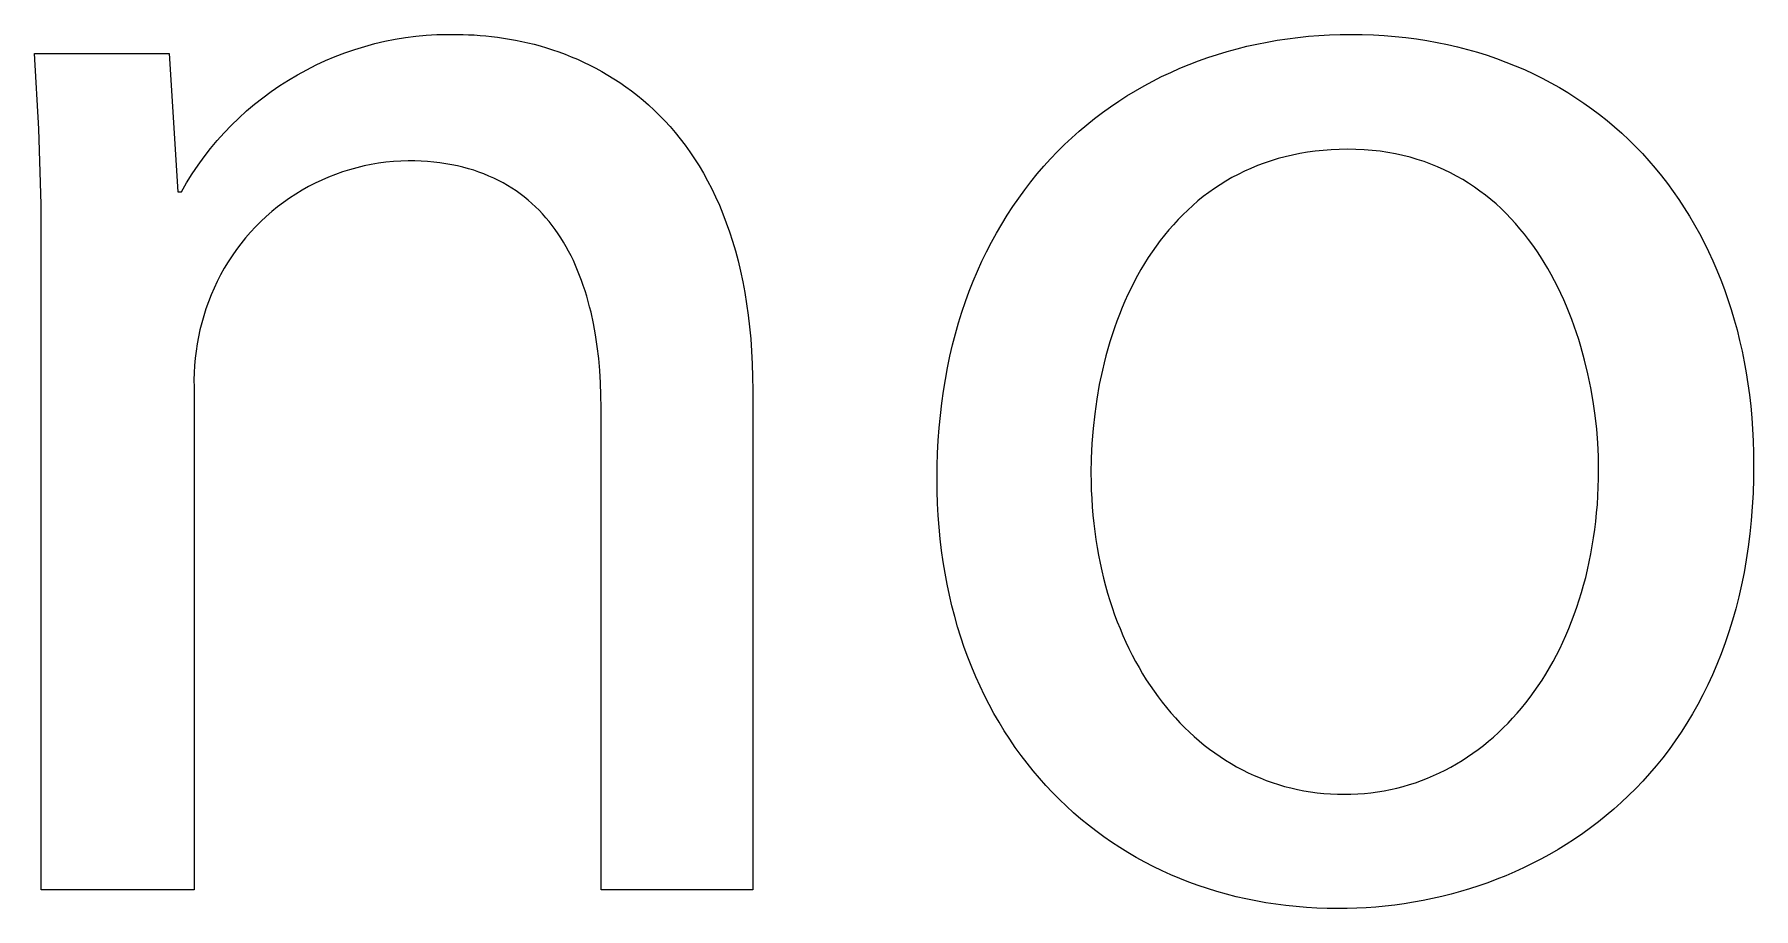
# Model space of a CAD drawing. Header units: millimetres. Extents: x 1434 to 4837, y 1889 to 4267.
# Drawn here: x 4340.7 to 4374.63, y 1946.13 to 1963.37 of the extents above; entities that cross this region are included whole.
import ezdxf

# ---------------------------------------------------------------- set-up
doc = ezdxf.new("R2010")
doc.units = ezdxf.units.MM
doc.header["$MEASUREMENT"] = 0
doc.layers.add('Domyślny', color=7, linetype='Continuous', true_color=0x000000)

msp = doc.modelspace()

# ---------------------------------------------------------------- linework, layer by layer
at = {"layer": 'Domyślny', "color": 18, "lineweight": 15, "true_color": 0x000000}
for p, q in [((4346.83, 1963.01), (4347.025, 1963.077)), ((4347.025, 1963.077), (4347.222, 1963.137)), ((4347.222, 1963.137), (4347.421, 1963.191)), ((4347.421, 1963.191), (4347.622, 1963.237)), ((4347.622, 1963.237), (4347.824, 1963.277)), ((4347.824, 1963.277), (4348.027, 1963.31)), ((4348.027, 1963.31), (4348.232, 1963.336)), ((4348.232, 1963.336), (4348.437, 1963.356)), ((4348.437, 1963.356), (4348.642, 1963.368)), ((4348.642, 1963.368), (4348.848, 1963.373)), ((4348.848, 1963.373), (4349.054, 1963.371)), ((4349.054, 1963.371), (4349.163, 1963.37)), ((4349.163, 1963.37), (4349.272, 1963.367)), ((4349.272, 1963.367), (4349.384, 1963.362)), ((4349.384, 1963.362), (4349.497, 1963.354)), ((4349.497, 1963.354), (4349.611, 1963.345)), ((4349.611, 1963.345), (4349.727, 1963.333)), ((4349.727, 1963.333), (4349.844, 1963.318)), ((4349.844, 1963.318), (4349.962, 1963.301)), ((4349.962, 1963.301), (4350.081, 1963.282)), ((4350.081, 1963.282), (4350.2, 1963.26)), ((4350.2, 1963.26), (4350.321, 1963.235)), ((4350.321, 1963.235), (4350.442, 1963.207)), ((4350.442, 1963.207), (4350.563, 1963.177)), ((4350.563, 1963.177), (4350.685, 1963.144)), ((4350.685, 1963.144), (4350.808, 1963.108)), ((4350.808, 1963.108), (4350.93, 1963.069)), ((4364.242, 1963.037), (4364.436, 1963.09)), ((4364.436, 1963.09), (4364.631, 1963.139)), ((4364.631, 1963.139), (4364.829, 1963.183)), ((4364.829, 1963.183), (4365.029, 1963.222)), ((4365.029, 1963.222), (4365.23, 1963.257)), ((4365.23, 1963.257), (4365.433, 1963.288)), ((4365.433, 1963.288), (4365.638, 1963.313)), ((4365.638, 1963.313), (4365.845, 1963.335)), ((4365.845, 1963.335), (4366.053, 1963.351)), ((4366.053, 1963.351), (4366.263, 1963.363)), ((4366.263, 1963.363), (4366.475, 1963.37)), ((4366.475, 1963.37), (4366.687, 1963.372)), ((4366.687, 1963.372), (4366.908, 1963.37)), ((4366.908, 1963.37), (4367.127, 1963.362)), ((4367.127, 1963.362), (4367.343, 1963.35)), ((4367.343, 1963.35), (4367.557, 1963.332)), ((4367.557, 1963.332), (4367.769, 1963.31)), ((4367.769, 1963.31), (4367.978, 1963.283)), ((4367.978, 1963.283), (4368.185, 1963.251)), ((4368.185, 1963.251), (4368.389, 1963.214)), ((4368.389, 1963.214), (4368.59, 1963.173)), ((4368.59, 1963.173), (4368.789, 1963.127)), ((4368.789, 1963.127), (4368.986, 1963.076)), ((4368.986, 1963.076), (4369.179, 1963.021)), ((4340.789, 1961.507), (4340.703, 1962.997)), ((4340.703, 1962.997), (4343.366, 1962.997)), ((4343.366, 1962.997), (4343.536, 1960.266)), ((4346.077, 1962.677), (4346.261, 1962.77)), ((4346.261, 1962.77), (4346.448, 1962.856)), ((4346.448, 1962.856), (4346.638, 1962.936)), ((4346.638, 1962.936), (4346.83, 1963.01)), ((4350.93, 1963.069), (4351.053, 1963.027)), ((4351.053, 1963.027), (4351.175, 1962.981)), ((4351.175, 1962.981), (4351.297, 1962.933)), ((4351.297, 1962.933), (4351.42, 1962.881)), ((4351.42, 1962.881), (4351.541, 1962.826)), ((4351.541, 1962.826), (4351.662, 1962.767)), ((4351.662, 1962.767), (4351.783, 1962.705)), ((4363.307, 1962.704), (4363.489, 1962.779)), ((4363.489, 1962.779), (4363.674, 1962.85)), ((4363.674, 1962.85), (4363.861, 1962.917)), ((4363.861, 1962.917), (4364.05, 1962.979)), ((4364.05, 1962.979), (4364.242, 1963.037)), ((4369.179, 1963.021), (4369.37, 1962.961)), ((4369.37, 1962.961), (4369.559, 1962.897)), ((4369.559, 1962.897), (4369.744, 1962.828)), ((4369.744, 1962.828), (4369.927, 1962.755)), ((4369.927, 1962.755), (4370.107, 1962.678)), ((4345.546, 1962.362), (4345.719, 1962.473)), ((4345.719, 1962.473), (4345.896, 1962.578)), ((4345.896, 1962.578), (4346.077, 1962.677)), ((4351.783, 1962.705), (4351.903, 1962.64)), ((4351.903, 1962.64), (4352.022, 1962.571)), ((4352.022, 1962.571), (4352.141, 1962.498)), ((4352.141, 1962.498), (4352.258, 1962.421)), ((4352.258, 1962.421), (4352.374, 1962.341)), ((4362.602, 1962.359), (4362.774, 1962.452)), ((4362.774, 1962.452), (4362.949, 1962.54)), ((4362.949, 1962.54), (4363.127, 1962.624)), ((4363.127, 1962.624), (4363.307, 1962.704)), ((4370.107, 1962.678), (4370.284, 1962.596)), ((4370.284, 1962.596), (4370.458, 1962.51)), ((4370.458, 1962.51), (4370.629, 1962.419)), ((4370.629, 1962.419), (4370.797, 1962.325)), ((4345.049, 1961.995), (4345.21, 1962.123)), ((4345.21, 1962.123), (4345.376, 1962.246)), ((4345.376, 1962.246), (4345.546, 1962.362)), ((4352.374, 1962.341), (4352.489, 1962.257)), ((4352.489, 1962.257), (4352.602, 1962.169)), ((4352.602, 1962.169), (4352.714, 1962.076)), ((4352.714, 1962.076), (4352.825, 1961.98)), ((4361.939, 1961.945), (4362.101, 1962.055)), ((4362.101, 1962.055), (4362.265, 1962.161)), ((4362.265, 1962.161), (4362.432, 1962.262)), ((4362.432, 1962.262), (4362.602, 1962.359)), ((4370.797, 1962.325), (4370.962, 1962.226)), ((4370.962, 1962.226), (4371.124, 1962.123)), ((4371.124, 1962.123), (4371.282, 1962.016)), ((4344.592, 1961.579), (4344.74, 1961.723)), ((4344.74, 1961.723), (4344.892, 1961.862)), ((4344.892, 1961.862), (4345.049, 1961.995)), ((4352.825, 1961.98), (4352.934, 1961.88)), ((4352.934, 1961.88), (4353.041, 1961.775)), ((4353.041, 1961.775), (4353.146, 1961.666)), ((4361.625, 1961.713), (4361.781, 1961.831)), ((4361.781, 1961.831), (4361.939, 1961.945)), ((4371.282, 1962.016), (4371.438, 1961.905)), ((4371.438, 1961.905), (4371.59, 1961.791)), ((4371.59, 1961.791), (4371.74, 1961.672)), ((4340.835, 1960.014), (4340.789, 1961.507)), ((4344.312, 1961.277), (4344.449, 1961.43)), ((4344.449, 1961.43), (4344.592, 1961.579)), ((4353.146, 1961.666), (4353.249, 1961.553)), ((4353.249, 1961.553), (4353.35, 1961.436)), ((4353.35, 1961.436), (4353.449, 1961.314)), ((4361.177, 1961.334), (4361.323, 1961.465)), ((4361.323, 1961.465), (4361.473, 1961.591)), ((4361.473, 1961.591), (4361.625, 1961.713)), ((4371.74, 1961.672), (4371.885, 1961.549)), ((4371.885, 1961.549), (4372.028, 1961.422)), ((4372.028, 1961.422), (4372.167, 1961.292)), ((4344.053, 1960.956), (4344.18, 1961.119)), ((4344.18, 1961.119), (4344.312, 1961.277)), ((4353.449, 1961.314), (4353.545, 1961.187)), ((4353.545, 1961.187), (4353.639, 1961.056)), ((4353.639, 1961.056), (4353.731, 1960.92)), ((4360.758, 1960.918), (4360.894, 1961.061)), ((4360.894, 1961.061), (4361.034, 1961.199)), ((4361.034, 1961.199), (4361.177, 1961.334)), ((4365.827, 1961.048), (4365.678, 1961.023)), ((4365.98, 1961.069), (4365.827, 1961.048)), ((4366.135, 1961.085), (4365.98, 1961.069)), ((4366.294, 1961.096), (4366.135, 1961.085)), ((4366.455, 1961.104), (4366.294, 1961.096)), ((4366.619, 1961.106), (4366.455, 1961.104)), ((4366.784, 1961.103), (4366.619, 1961.106)), ((4366.946, 1961.096), (4366.784, 1961.103)), ((4367.104, 1961.083), (4366.946, 1961.096)), ((4367.26, 1961.066), (4367.104, 1961.083)), ((4367.412, 1961.043), (4367.26, 1961.066)), ((4367.561, 1961.016), (4367.412, 1961.043)), ((4372.167, 1961.292), (4372.303, 1961.158)), ((4372.303, 1961.158), (4372.435, 1961.02)), ((4343.817, 1960.619), (4343.932, 1960.79)), ((4343.932, 1960.79), (4344.053, 1960.956)), ((4346.924, 1960.704), (4346.784, 1960.66)), ((4347.065, 1960.743), (4346.924, 1960.704)), ((4347.208, 1960.777), (4347.065, 1960.743)), ((4347.351, 1960.807), (4347.208, 1960.777)), ((4347.496, 1960.831), (4347.351, 1960.807)), ((4347.641, 1960.85), (4347.496, 1960.831)), ((4347.787, 1960.865), (4347.641, 1960.85)), ((4347.933, 1960.874), (4347.787, 1960.865)), ((4348.08, 1960.878), (4347.933, 1960.874)), ((4348.21, 1960.877), (4348.08, 1960.878)), ((4348.338, 1960.872), (4348.21, 1960.877)), ((4348.463, 1960.864), (4348.338, 1960.872)), ((4348.586, 1960.853), (4348.463, 1960.864)), ((4348.706, 1960.839), (4348.586, 1960.853)), ((4348.823, 1960.821), (4348.706, 1960.839)), ((4348.938, 1960.801), (4348.823, 1960.821)), ((4349.05, 1960.778), (4348.938, 1960.801)), ((4349.16, 1960.752), (4349.05, 1960.778)), ((4349.267, 1960.723), (4349.16, 1960.752)), ((4349.372, 1960.691), (4349.267, 1960.723)), ((4353.731, 1960.92), (4353.82, 1960.78)), ((4353.82, 1960.78), (4353.906, 1960.634)), ((4360.495, 1960.62), (4360.625, 1960.771)), ((4360.625, 1960.771), (4360.758, 1960.918)), ((4364.709, 1960.73), (4364.582, 1960.673)), ((4364.839, 1960.784), (4364.709, 1960.73)), ((4364.972, 1960.834), (4364.839, 1960.784)), ((4365.107, 1960.88), (4364.972, 1960.834)), ((4365.246, 1960.922), (4365.107, 1960.88)), ((4365.387, 1960.96), (4365.246, 1960.922)), ((4365.531, 1960.993), (4365.387, 1960.96)), ((4365.678, 1961.023), (4365.531, 1960.993)), ((4367.707, 1960.985), (4367.561, 1961.016)), ((4367.851, 1960.949), (4367.707, 1960.985)), ((4367.991, 1960.908), (4367.851, 1960.949)), ((4368.128, 1960.863), (4367.991, 1960.908)), ((4368.262, 1960.814), (4368.128, 1960.863)), ((4368.394, 1960.761), (4368.262, 1960.814)), ((4368.522, 1960.704), (4368.394, 1960.761)), ((4368.647, 1960.643), (4368.522, 1960.704)), ((4372.435, 1961.02), (4372.564, 1960.878)), ((4372.564, 1960.878), (4372.69, 1960.733)), ((4372.69, 1960.733), (4372.812, 1960.584)), ((4343.604, 1960.266), (4343.707, 1960.444)), ((4343.707, 1960.444), (4343.817, 1960.619)), ((4346.113, 1960.37), (4345.985, 1960.298)), ((4346.243, 1960.437), (4346.113, 1960.37)), ((4346.375, 1960.5), (4346.243, 1960.437)), ((4346.51, 1960.558), (4346.375, 1960.5)), ((4346.646, 1960.611), (4346.51, 1960.558)), ((4346.784, 1960.66), (4346.646, 1960.611)), ((4349.475, 1960.657), (4349.372, 1960.691)), ((4349.575, 1960.619), (4349.475, 1960.657)), ((4349.672, 1960.579), (4349.575, 1960.619)), ((4349.767, 1960.537), (4349.672, 1960.579)), ((4349.86, 1960.491), (4349.767, 1960.537)), ((4349.951, 1960.443), (4349.86, 1960.491)), ((4350.039, 1960.393), (4349.951, 1960.443)), ((4350.125, 1960.34), (4350.039, 1960.393)), ((4353.906, 1960.634), (4353.989, 1960.484)), ((4353.989, 1960.484), (4354.069, 1960.329)), ((4360.247, 1960.307), (4360.369, 1960.465)), ((4360.369, 1960.465), (4360.495, 1960.62)), ((4364.102, 1960.407), (4363.989, 1960.332)), ((4364.218, 1960.479), (4364.102, 1960.407)), ((4364.337, 1960.547), (4364.218, 1960.479)), ((4364.458, 1960.612), (4364.337, 1960.547)), ((4364.582, 1960.673), (4364.458, 1960.612)), ((4368.77, 1960.578), (4368.647, 1960.643)), ((4368.89, 1960.51), (4368.77, 1960.578)), ((4369.006, 1960.438), (4368.89, 1960.51)), ((4369.12, 1960.362), (4369.006, 1960.438)), ((4369.231, 1960.283), (4369.12, 1960.362)), ((4372.812, 1960.584), (4372.93, 1960.431)), ((4372.93, 1960.431), (4373.045, 1960.275)), ((4343.536, 1960.266), (4343.604, 1960.266)), ((4345.617, 1960.057), (4345.5, 1959.969)), ((4345.737, 1960.142), (4345.617, 1960.057)), ((4345.86, 1960.222), (4345.737, 1960.142)), ((4345.985, 1960.298), (4345.86, 1960.222)), ((4350.208, 1960.284), (4350.125, 1960.34)), ((4350.289, 1960.227), (4350.208, 1960.284)), ((4350.368, 1960.166), (4350.289, 1960.227)), ((4350.445, 1960.104), (4350.368, 1960.166)), ((4350.519, 1960.039), (4350.445, 1960.104)), ((4350.592, 1959.971), (4350.519, 1960.039)), ((4354.069, 1960.329), (4354.146, 1960.169)), ((4354.146, 1960.169), (4354.22, 1960.004)), ((4360.013, 1959.977), (4360.128, 1960.144)), ((4360.128, 1960.144), (4360.247, 1960.307)), ((4363.665, 1960.087), (4363.563, 1959.999)), ((4363.77, 1960.172), (4363.665, 1960.087)), ((4363.878, 1960.254), (4363.77, 1960.172)), ((4363.989, 1960.332), (4363.878, 1960.254)), ((4369.34, 1960.201), (4369.231, 1960.283)), ((4369.445, 1960.115), (4369.34, 1960.201)), ((4369.548, 1960.027), (4369.445, 1960.115)), ((4369.648, 1959.935), (4369.548, 1960.027)), ((4373.045, 1960.275), (4373.156, 1960.116)), ((4373.156, 1960.116), (4373.263, 1959.953)), ((4340.839, 1958.521), (4340.835, 1960.014)), ((4345.276, 1959.78), (4345.169, 1959.68)), ((4345.387, 1959.876), (4345.276, 1959.78)), ((4345.5, 1959.969), (4345.387, 1959.876)), ((4350.662, 1959.902), (4350.592, 1959.971)), ((4350.73, 1959.83), (4350.662, 1959.902)), ((4350.795, 1959.756), (4350.73, 1959.83)), ((4350.859, 1959.68), (4350.795, 1959.756)), ((4350.921, 1959.603), (4350.859, 1959.68)), ((4354.22, 1960.004), (4354.291, 1959.834)), ((4354.291, 1959.834), (4354.358, 1959.658)), ((4359.794, 1959.632), (4359.901, 1959.807)), ((4359.901, 1959.807), (4360.013, 1959.977)), ((4363.272, 1959.718), (4363.18, 1959.619)), ((4363.366, 1959.815), (4363.272, 1959.718)), ((4363.463, 1959.908), (4363.366, 1959.815)), ((4363.563, 1959.999), (4363.463, 1959.908)), ((4369.745, 1959.84), (4369.648, 1959.935)), ((4369.839, 1959.743), (4369.745, 1959.84)), ((4369.931, 1959.643), (4369.839, 1959.743)), ((4373.263, 1959.953), (4373.366, 1959.786)), ((4373.366, 1959.786), (4373.466, 1959.617)), ((4344.87, 1959.358), (4344.778, 1959.244)), ((4344.966, 1959.469), (4344.87, 1959.358)), ((4345.066, 1959.576), (4344.966, 1959.469)), ((4345.169, 1959.68), (4345.066, 1959.576)), ((4350.98, 1959.522), (4350.921, 1959.603)), ((4351.037, 1959.44), (4350.98, 1959.522)), ((4351.093, 1959.357), (4351.037, 1959.44)), ((4351.146, 1959.271), (4351.093, 1959.357)), ((4354.358, 1959.658), (4354.421, 1959.477)), ((4354.421, 1959.477), (4354.481, 1959.291)), ((4359.59, 1959.272), (4359.69, 1959.454)), ((4359.69, 1959.454), (4359.794, 1959.632)), ((4363.005, 1959.412), (4362.921, 1959.305)), ((4363.091, 1959.517), (4363.005, 1959.412)), ((4363.18, 1959.619), (4363.091, 1959.517)), ((4370.02, 1959.54), (4369.931, 1959.643)), ((4370.107, 1959.434), (4370.02, 1959.54)), ((4370.19, 1959.327), (4370.107, 1959.434)), ((4373.466, 1959.617), (4373.562, 1959.444)), ((4373.562, 1959.444), (4373.654, 1959.267)), ((4344.605, 1959.007), (4344.525, 1958.884)), ((4344.689, 1959.127), (4344.605, 1959.007)), ((4344.778, 1959.244), (4344.689, 1959.127)), ((4351.197, 1959.183), (4351.146, 1959.271)), ((4351.246, 1959.093), (4351.197, 1959.183)), ((4351.294, 1959.002), (4351.246, 1959.093)), ((4351.339, 1958.909), (4351.294, 1959.002)), ((4354.481, 1959.291), (4354.537, 1959.1)), ((4354.537, 1959.1), (4354.59, 1958.903)), ((4359.403, 1958.896), (4359.495, 1959.086)), ((4359.495, 1959.086), (4359.59, 1959.272)), ((4362.761, 1959.083), (4362.685, 1958.969)), ((4362.84, 1959.195), (4362.761, 1959.083)), ((4362.921, 1959.305), (4362.84, 1959.195)), ((4370.271, 1959.217), (4370.19, 1959.327)), ((4370.35, 1959.104), (4370.271, 1959.217)), ((4370.425, 1958.99), (4370.35, 1959.104)), ((4373.654, 1959.267), (4373.743, 1959.088)), ((4373.743, 1959.088), (4373.827, 1958.905)), ((4344.449, 1958.759), (4344.378, 1958.631)), ((4344.525, 1958.884), (4344.449, 1958.759)), ((4351.382, 1958.814), (4351.339, 1958.909)), ((4351.424, 1958.718), (4351.382, 1958.814)), ((4351.463, 1958.619), (4351.424, 1958.718)), ((4354.59, 1958.903), (4354.638, 1958.7)), ((4354.638, 1958.7), (4354.682, 1958.492)), ((4359.232, 1958.506), (4359.316, 1958.703)), ((4359.316, 1958.703), (4359.403, 1958.896)), ((4362.541, 1958.734), (4362.473, 1958.613)), ((4362.612, 1958.852), (4362.541, 1958.734)), ((4362.685, 1958.969), (4362.612, 1958.852)), ((4370.499, 1958.873), (4370.425, 1958.99)), ((4370.569, 1958.755), (4370.499, 1958.873)), ((4370.637, 1958.634), (4370.569, 1958.755)), ((4373.827, 1958.905), (4373.907, 1958.719)), ((4373.907, 1958.719), (4373.984, 1958.53)), ((4340.839, 1946.498), (4340.839, 1958.521)), ((4344.249, 1958.368), (4344.191, 1958.233)), ((4344.311, 1958.501), (4344.249, 1958.368)), ((4344.378, 1958.631), (4344.311, 1958.501)), ((4351.501, 1958.52), (4351.463, 1958.619)), ((4351.536, 1958.418), (4351.501, 1958.52)), ((4351.57, 1958.316), (4351.536, 1958.418)), ((4354.682, 1958.492), (4354.722, 1958.278)), ((4359.153, 1958.305), (4359.232, 1958.506)), ((4362.344, 1958.366), (4362.283, 1958.24)), ((4362.407, 1958.491), (4362.344, 1958.366)), ((4362.473, 1958.613), (4362.407, 1958.491)), ((4370.703, 1958.512), (4370.637, 1958.634)), ((4370.766, 1958.389), (4370.703, 1958.512)), ((4370.826, 1958.263), (4370.766, 1958.389)), ((4373.984, 1958.53), (4374.056, 1958.338)), ((4374.056, 1958.338), (4374.124, 1958.143)), ((4344.138, 1958.097), (4344.089, 1957.959)), ((4344.191, 1958.233), (4344.138, 1958.097)), ((4351.602, 1958.211), (4351.57, 1958.316)), ((4351.632, 1958.106), (4351.602, 1958.211)), ((4351.661, 1957.999), (4351.632, 1958.106)), ((4351.688, 1957.89), (4351.661, 1957.999)), ((4354.722, 1958.278), (4354.758, 1958.059)), ((4354.758, 1958.059), (4354.79, 1957.834)), ((4359.008, 1957.892), (4359.079, 1958.1)), ((4359.079, 1958.1), (4359.153, 1958.305)), ((4362.225, 1958.111), (4362.169, 1957.982)), ((4362.283, 1958.24), (4362.225, 1958.111)), ((4370.884, 1958.137), (4370.826, 1958.263)), ((4370.94, 1958.009), (4370.884, 1958.137)), ((4370.993, 1957.879), (4370.94, 1958.009)), ((4374.124, 1958.143), (4374.188, 1957.945)), ((4344.006, 1957.682), (4343.971, 1957.544)), ((4344.046, 1957.819), (4344.006, 1957.682)), ((4344.089, 1957.959), (4344.046, 1957.819)), ((4351.736, 1957.67), (4351.688, 1957.89)), ((4351.777, 1957.444), (4351.736, 1957.67)), ((4354.79, 1957.834), (4354.816, 1957.603)), ((4358.881, 1957.464), (4358.942, 1957.68)), ((4358.942, 1957.68), (4359.008, 1957.892)), ((4362.065, 1957.717), (4362.017, 1957.583)), ((4362.116, 1957.85), (4362.065, 1957.717)), ((4362.169, 1957.982), (4362.116, 1957.85)), ((4371.043, 1957.749), (4370.993, 1957.879)), ((4371.092, 1957.617), (4371.043, 1957.749)), ((4374.188, 1957.945), (4374.248, 1957.744)), ((4374.248, 1957.744), (4374.304, 1957.541)), ((4343.941, 1957.405), (4343.915, 1957.265)), ((4343.971, 1957.544), (4343.941, 1957.405)), ((4351.811, 1957.214), (4351.777, 1957.444)), ((4354.816, 1957.603), (4354.839, 1957.366)), ((4354.839, 1957.366), (4354.856, 1957.123)), ((4358.824, 1957.245), (4358.881, 1957.464)), ((4361.928, 1957.31), (4361.887, 1957.172)), ((4361.971, 1957.447), (4361.928, 1957.31)), ((4362.017, 1957.583), (4361.971, 1957.447)), ((4371.137, 1957.485), (4371.092, 1957.617)), ((4371.181, 1957.351), (4371.137, 1957.485)), ((4371.222, 1957.217), (4371.181, 1957.351)), ((4374.304, 1957.541), (4374.355, 1957.334)), ((4374.355, 1957.334), (4374.402, 1957.125)), ((4343.876, 1956.982), (4343.863, 1956.841)), ((4343.893, 1957.124), (4343.876, 1956.982)), ((4343.915, 1957.265), (4343.893, 1957.124)), ((4351.839, 1956.979), (4351.811, 1957.214)), ((4351.86, 1956.741), (4351.839, 1956.979)), ((4354.856, 1957.123), (4354.869, 1956.873)), ((4358.724, 1956.796), (4358.772, 1957.022)), ((4358.772, 1957.022), (4358.824, 1957.245)), ((4361.849, 1957.033), (4361.812, 1956.893)), ((4361.887, 1957.172), (4361.849, 1957.033)), ((4371.296, 1956.947), (4371.222, 1957.217)), ((4374.402, 1957.125), (4374.445, 1956.912)), ((4343.855, 1956.698), (4343.852, 1956.556)), ((4343.863, 1956.841), (4343.855, 1956.698)), ((4351.875, 1956.499), (4351.86, 1956.741)), ((4354.869, 1956.873), (4354.876, 1956.618)), ((4358.682, 1956.566), (4358.724, 1956.796)), ((4361.779, 1956.751), (4361.719, 1956.466)), ((4361.812, 1956.893), (4361.779, 1956.751)), ((4371.362, 1956.675), (4371.296, 1956.947)), ((4371.418, 1956.402), (4371.362, 1956.675)), ((4374.445, 1956.912), (4374.484, 1956.697)), ((4374.484, 1956.697), (4374.518, 1956.48)), ((4343.852, 1956.556), (4343.853, 1956.414)), ((4343.853, 1956.414), (4343.853, 1946.498)), ((4351.884, 1956.254), (4351.875, 1956.499)), ((4354.876, 1956.618), (4354.879, 1956.357)), ((4354.879, 1956.357), (4354.879, 1946.498)), ((4358.61, 1956.096), (4358.644, 1956.333)), ((4358.644, 1956.333), (4358.682, 1956.566)), ((4361.719, 1956.466), (4361.668, 1956.178)), ((4371.466, 1956.128), (4371.418, 1956.402)), ((4374.518, 1956.48), (4374.548, 1956.259)), ((4351.887, 1956.006), (4351.884, 1956.254)), ((4351.887, 1946.498), (4351.887, 1956.006)), ((4358.582, 1955.855), (4358.61, 1956.096)), ((4361.668, 1956.178), (4361.627, 1955.887)), ((4371.504, 1955.855), (4371.466, 1956.128)), ((4374.548, 1956.259), (4374.573, 1956.037)), ((4374.573, 1956.037), (4374.594, 1955.811)), ((4358.541, 1955.364), (4358.559, 1955.611)), ((4358.559, 1955.611), (4358.582, 1955.855)), ((4361.627, 1955.887), (4361.595, 1955.595)), ((4371.534, 1955.583), (4371.504, 1955.855)), ((4374.594, 1955.811), (4374.61, 1955.583)), ((4358.528, 1955.113), (4358.541, 1955.364)), ((4361.572, 1955.302), (4361.559, 1955.008)), ((4361.595, 1955.595), (4361.572, 1955.302)), ((4371.555, 1955.313), (4371.534, 1955.583)), ((4371.567, 1955.046), (4371.555, 1955.313)), ((4374.61, 1955.583), (4374.622, 1955.353)), ((4374.622, 1955.353), (4374.629, 1955.12)), ((4358.52, 1954.859), (4358.528, 1955.113)), ((4361.559, 1955.008), (4361.554, 1954.715)), ((4371.571, 1954.783), (4371.567, 1955.046)), ((4374.629, 1955.12), (4374.631, 1954.885)), ((4358.517, 1954.602), (4358.52, 1954.859)), ((4358.52, 1954.359), (4358.517, 1954.602)), ((4361.554, 1954.715), (4361.556, 1954.547)), ((4371.565, 1954.438), (4371.57, 1954.609)), ((4371.57, 1954.609), (4371.571, 1954.783)), ((4374.628, 1954.602), (4374.619, 1954.323)), ((4374.631, 1954.885), (4374.628, 1954.602)), ((4358.527, 1954.12), (4358.52, 1954.359)), ((4361.556, 1954.547), (4361.56, 1954.38)), ((4361.56, 1954.38), (4361.568, 1954.214)), ((4371.547, 1954.098), (4371.557, 1954.267)), ((4371.557, 1954.267), (4371.565, 1954.438)), ((4374.619, 1954.323), (4374.604, 1954.05)), ((4358.54, 1953.883), (4358.527, 1954.12)), ((4361.568, 1954.214), (4361.578, 1954.05)), ((4361.578, 1954.05), (4361.592, 1953.887)), ((4371.516, 1953.766), (4371.533, 1953.931)), ((4371.533, 1953.931), (4371.547, 1954.098)), ((4374.604, 1954.05), (4374.582, 1953.782)), ((4358.557, 1953.649), (4358.54, 1953.883)), ((4358.579, 1953.418), (4358.557, 1953.649)), ((4361.592, 1953.887), (4361.608, 1953.726)), ((4361.608, 1953.726), (4361.627, 1953.566)), ((4371.473, 1953.441), (4371.496, 1953.603)), ((4371.496, 1953.603), (4371.516, 1953.766)), ((4374.582, 1953.782), (4374.556, 1953.519)), ((4358.606, 1953.191), (4358.579, 1953.418)), ((4361.627, 1953.566), (4361.65, 1953.408)), ((4361.65, 1953.408), (4361.674, 1953.252)), ((4361.674, 1953.252), (4361.702, 1953.097)), ((4371.419, 1953.122), (4371.448, 1953.281)), ((4371.448, 1953.281), (4371.473, 1953.441)), ((4374.523, 1953.26), (4374.485, 1953.007)), ((4374.556, 1953.519), (4374.523, 1953.26)), ((4358.638, 1952.966), (4358.606, 1953.191)), ((4358.674, 1952.744), (4358.638, 1952.966)), ((4361.702, 1953.097), (4361.733, 1952.944)), ((4361.733, 1952.944), (4361.766, 1952.792)), ((4371.354, 1952.812), (4371.388, 1952.966)), ((4371.388, 1952.966), (4371.419, 1953.122)), ((4374.485, 1953.007), (4374.442, 1952.758)), ((4358.715, 1952.525), (4358.674, 1952.744)), ((4361.766, 1952.792), (4361.802, 1952.643)), ((4361.802, 1952.643), (4361.84, 1952.495)), ((4371.277, 1952.509), (4371.317, 1952.659)), ((4371.317, 1952.659), (4371.354, 1952.812)), ((4374.442, 1952.758), (4374.393, 1952.515)), ((4358.76, 1952.31), (4358.715, 1952.525)), ((4358.81, 1952.097), (4358.76, 1952.31)), ((4361.84, 1952.495), (4361.882, 1952.349)), ((4361.882, 1952.349), (4361.926, 1952.205)), ((4371.19, 1952.215), (4371.235, 1952.361)), ((4371.235, 1952.361), (4371.277, 1952.509)), ((4374.338, 1952.276), (4374.279, 1952.042)), ((4374.393, 1952.515), (4374.338, 1952.276)), ((4358.865, 1951.888), (4358.81, 1952.097)), ((4358.923, 1951.682), (4358.865, 1951.888)), ((4361.926, 1952.205), (4361.972, 1952.063)), ((4361.972, 1952.063), (4362.021, 1951.923)), ((4362.021, 1951.923), (4362.073, 1951.785)), ((4371.04, 1951.789), (4371.092, 1951.928)), ((4371.092, 1951.928), (4371.143, 1952.07)), ((4371.143, 1952.07), (4371.19, 1952.215)), ((4374.279, 1952.042), (4374.215, 1951.813)), ((4358.987, 1951.479), (4358.923, 1951.682)), ((4362.073, 1951.785), (4362.127, 1951.649)), ((4362.127, 1951.649), (4362.183, 1951.515)), ((4370.927, 1951.516), (4370.985, 1951.651)), ((4370.985, 1951.651), (4371.04, 1951.789)), ((4374.145, 1951.588), (4374.071, 1951.369)), ((4374.215, 1951.813), (4374.145, 1951.588)), ((4359.054, 1951.279), (4358.987, 1951.479)), ((4359.125, 1951.083), (4359.054, 1951.279)), ((4362.183, 1951.515), (4362.242, 1951.384)), ((4362.242, 1951.384), (4362.304, 1951.254)), ((4362.304, 1951.254), (4362.368, 1951.127)), ((4370.739, 1951.124), (4370.804, 1951.252)), ((4370.804, 1951.252), (4370.867, 1951.383)), ((4370.867, 1951.383), (4370.927, 1951.516)), ((4374.071, 1951.369), (4373.992, 1951.154)), ((4359.201, 1950.89), (4359.125, 1951.083)), ((4359.281, 1950.7), (4359.201, 1950.89)), ((4362.368, 1951.127), (4362.434, 1951.002)), ((4362.434, 1951.002), (4362.502, 1950.88)), ((4362.502, 1950.88), (4362.573, 1950.76)), ((4370.53, 1950.754), (4370.602, 1950.875)), ((4370.602, 1950.875), (4370.672, 1950.998)), ((4370.672, 1950.998), (4370.739, 1951.124)), ((4373.908, 1950.944), (4373.82, 1950.739)), ((4373.992, 1951.154), (4373.908, 1950.944)), ((4359.365, 1950.514), (4359.281, 1950.7)), ((4362.573, 1950.76), (4362.646, 1950.642)), ((4362.646, 1950.642), (4362.722, 1950.527)), ((4362.722, 1950.527), (4362.799, 1950.414)), ((4370.3, 1950.406), (4370.379, 1950.52)), ((4370.379, 1950.52), (4370.456, 1950.635)), ((4370.456, 1950.635), (4370.53, 1950.754)), ((4373.727, 1950.539), (4373.63, 1950.343)), ((4373.82, 1950.739), (4373.727, 1950.539)), ((4359.453, 1950.331), (4359.365, 1950.514)), ((4359.544, 1950.152), (4359.453, 1950.331)), ((4362.799, 1950.414), (4362.879, 1950.304)), ((4362.879, 1950.304), (4362.961, 1950.196)), ((4362.961, 1950.196), (4363.045, 1950.092)), ((4370.051, 1950.083), (4370.137, 1950.188)), ((4370.137, 1950.188), (4370.22, 1950.296)), ((4370.22, 1950.296), (4370.3, 1950.406)), ((4373.63, 1950.343), (4373.529, 1950.152)), ((4359.64, 1949.976), (4359.544, 1950.152)), ((4359.74, 1949.803), (4359.64, 1949.976)), ((4363.045, 1950.092), (4363.131, 1949.989)), ((4363.131, 1949.989), (4363.219, 1949.89)), ((4363.219, 1949.89), (4363.31, 1949.793)), ((4369.784, 1949.784), (4369.875, 1949.881)), ((4369.875, 1949.881), (4369.964, 1949.98)), ((4369.964, 1949.98), (4370.051, 1950.083)), ((4373.424, 1949.966), (4373.314, 1949.784)), ((4373.529, 1950.152), (4373.424, 1949.966)), ((4359.843, 1949.634), (4359.74, 1949.803)), ((4359.95, 1949.469), (4359.843, 1949.634)), ((4363.31, 1949.793), (4363.402, 1949.699)), ((4363.402, 1949.699), (4363.496, 1949.608)), ((4363.496, 1949.608), (4363.592, 1949.52)), ((4363.592, 1949.52), (4363.691, 1949.435)), ((4369.4, 1949.426), (4369.499, 1949.511)), ((4369.499, 1949.511), (4369.596, 1949.599)), ((4369.596, 1949.599), (4369.691, 1949.69)), ((4369.691, 1949.69), (4369.784, 1949.784)), ((4373.201, 1949.607), (4373.084, 1949.434)), ((4373.314, 1949.784), (4373.201, 1949.607)), ((4360.06, 1949.307), (4359.95, 1949.469)), ((4360.175, 1949.149), (4360.06, 1949.307)), ((4363.691, 1949.435), (4363.791, 1949.352)), ((4363.791, 1949.352), (4363.893, 1949.273)), ((4363.893, 1949.273), (4363.996, 1949.197)), ((4363.996, 1949.197), (4364.102, 1949.124)), ((4368.986, 1949.117), (4369.092, 1949.19)), ((4369.092, 1949.19), (4369.196, 1949.265)), ((4369.196, 1949.265), (4369.299, 1949.344)), ((4369.299, 1949.344), (4369.4, 1949.426)), ((4372.963, 1949.266), (4372.838, 1949.103)), ((4373.084, 1949.434), (4372.963, 1949.266)), ((4360.292, 1948.994), (4360.175, 1949.149)), ((4360.414, 1948.843), (4360.292, 1948.994)), ((4360.538, 1948.696), (4360.414, 1948.843)), ((4364.102, 1949.124), (4364.209, 1949.054)), ((4364.209, 1949.054), (4364.319, 1948.987)), ((4364.319, 1948.987), (4364.429, 1948.924)), ((4364.429, 1948.924), (4364.542, 1948.864)), ((4364.542, 1948.864), (4364.656, 1948.807)), ((4368.431, 1948.802), (4368.545, 1948.858)), ((4368.545, 1948.858), (4368.658, 1948.918)), ((4368.658, 1948.918), (4368.769, 1948.981)), ((4368.769, 1948.981), (4368.878, 1949.047)), ((4368.878, 1949.047), (4368.986, 1949.117)), ((4372.71, 1948.945), (4372.579, 1948.79)), ((4372.838, 1949.103), (4372.71, 1948.945)), ((4360.666, 1948.553), (4360.538, 1948.696)), ((4360.798, 1948.413), (4360.666, 1948.553)), ((4364.656, 1948.807), (4364.772, 1948.753)), ((4364.772, 1948.753), (4364.89, 1948.703)), ((4364.89, 1948.703), (4365.009, 1948.656)), ((4365.009, 1948.656), (4365.13, 1948.613)), ((4365.13, 1948.613), (4365.252, 1948.573)), ((4365.252, 1948.573), (4365.375, 1948.537)), ((4365.375, 1948.537), (4365.501, 1948.505)), ((4365.501, 1948.505), (4365.627, 1948.476)), ((4367.465, 1948.475), (4367.59, 1948.503)), ((4367.59, 1948.503), (4367.715, 1948.535)), ((4367.715, 1948.535), (4367.838, 1948.571)), ((4367.838, 1948.571), (4367.959, 1948.61)), ((4367.959, 1948.61), (4368.079, 1948.653)), ((4368.079, 1948.653), (4368.198, 1948.699)), ((4368.198, 1948.699), (4368.315, 1948.749)), ((4368.315, 1948.749), (4368.431, 1948.802)), ((4372.306, 1948.496), (4372.165, 1948.355)), ((4372.444, 1948.641), (4372.306, 1948.496)), ((4372.579, 1948.79), (4372.444, 1948.641)), ((4360.933, 1948.277), (4360.798, 1948.413)), ((4361.07, 1948.145), (4360.933, 1948.277)), ((4361.211, 1948.017), (4361.07, 1948.145)), ((4365.627, 1948.476), (4365.755, 1948.451)), ((4365.755, 1948.451), (4365.885, 1948.43)), ((4365.885, 1948.43), (4366.015, 1948.412)), ((4366.015, 1948.412), (4366.148, 1948.398)), ((4366.148, 1948.398), (4366.281, 1948.388)), ((4366.281, 1948.388), (4366.416, 1948.383)), ((4366.416, 1948.383), (4366.551, 1948.381)), ((4366.551, 1948.381), (4366.685, 1948.382)), ((4366.685, 1948.382), (4366.818, 1948.388)), ((4366.818, 1948.388), (4366.95, 1948.398)), ((4366.95, 1948.398), (4367.08, 1948.412)), ((4367.08, 1948.412), (4367.21, 1948.429)), ((4367.21, 1948.429), (4367.338, 1948.45)), ((4367.338, 1948.45), (4367.465, 1948.475)), ((4372.02, 1948.219), (4371.873, 1948.087)), ((4372.165, 1948.355), (4372.02, 1948.219)), ((4361.356, 1947.893), (4361.211, 1948.017)), ((4361.503, 1947.773), (4361.356, 1947.893)), ((4371.571, 1947.838), (4371.415, 1947.719)), ((4371.723, 1947.96), (4371.571, 1947.838)), ((4371.873, 1948.087), (4371.723, 1947.96)), ((4361.653, 1947.657), (4361.503, 1947.773)), ((4361.806, 1947.544), (4361.653, 1947.657)), ((4361.962, 1947.436), (4361.806, 1947.544)), ((4371.098, 1947.496), (4370.935, 1947.39)), ((4371.258, 1947.605), (4371.098, 1947.496)), ((4371.415, 1947.719), (4371.258, 1947.605)), ((4362.121, 1947.332), (4361.962, 1947.436)), ((4362.283, 1947.232), (4362.121, 1947.332)), ((4362.447, 1947.136), (4362.283, 1947.232)), ((4362.614, 1947.044), (4362.447, 1947.136)), ((4370.604, 1947.193), (4370.435, 1947.101)), ((4370.771, 1947.29), (4370.604, 1947.193)), ((4370.935, 1947.39), (4370.771, 1947.29)), ((4362.784, 1946.956), (4362.614, 1947.044)), ((4362.956, 1946.873), (4362.784, 1946.956)), ((4363.13, 1946.793), (4362.956, 1946.873)), ((4363.307, 1946.719), (4363.13, 1946.793)), ((4369.918, 1946.85), (4369.742, 1946.775)), ((4370.092, 1946.929), (4369.918, 1946.85)), ((4370.264, 1947.013), (4370.092, 1946.929)), ((4370.435, 1947.101), (4370.264, 1947.013)), ((4343.853, 1946.498), (4340.839, 1946.498)), ((4354.879, 1946.498), (4351.887, 1946.498)), ((4363.487, 1946.648), (4363.307, 1946.719)), ((4363.669, 1946.582), (4363.487, 1946.648)), ((4363.853, 1946.52), (4363.669, 1946.582)), ((4364.039, 1946.462), (4363.853, 1946.52)), ((4364.227, 1946.409), (4364.039, 1946.462)), ((4368.844, 1946.462), (4368.661, 1946.411)), ((4369.026, 1946.516), (4368.844, 1946.462)), ((4369.207, 1946.574), (4369.026, 1946.516)), ((4369.387, 1946.637), (4369.207, 1946.574)), ((4369.565, 1946.704), (4369.387, 1946.637)), ((4369.742, 1946.775), (4369.565, 1946.704)), ((4364.418, 1946.36), (4364.227, 1946.409)), ((4364.611, 1946.316), (4364.418, 1946.36)), ((4364.805, 1946.276), (4364.611, 1946.316)), ((4365.002, 1946.241), (4364.805, 1946.276)), ((4365.2, 1946.211), (4365.002, 1946.241)), ((4365.4, 1946.185), (4365.2, 1946.211)), ((4365.602, 1946.164), (4365.4, 1946.185)), ((4365.806, 1946.147), (4365.602, 1946.164)), ((4366.011, 1946.135), (4365.806, 1946.147)), ((4366.218, 1946.128), (4366.011, 1946.135)), ((4366.427, 1946.126), (4366.218, 1946.128)), ((4366.613, 1946.127), (4366.427, 1946.126)), ((4366.8, 1946.133), (4366.613, 1946.127)), ((4366.987, 1946.143), (4366.8, 1946.133)), ((4367.174, 1946.157), (4366.987, 1946.143)), ((4367.361, 1946.175), (4367.174, 1946.157)), ((4367.548, 1946.196), (4367.361, 1946.175)), ((4367.735, 1946.222), (4367.548, 1946.196)), ((4367.921, 1946.252), (4367.735, 1946.222)), ((4368.107, 1946.286), (4367.921, 1946.252)), ((4368.292, 1946.324), (4368.107, 1946.286)), ((4368.477, 1946.365), (4368.292, 1946.324)), ((4368.661, 1946.411), (4368.477, 1946.365))]:
    msp.add_line(p, q, dxfattribs=at)

doc.saveas('drawing.dxf')
